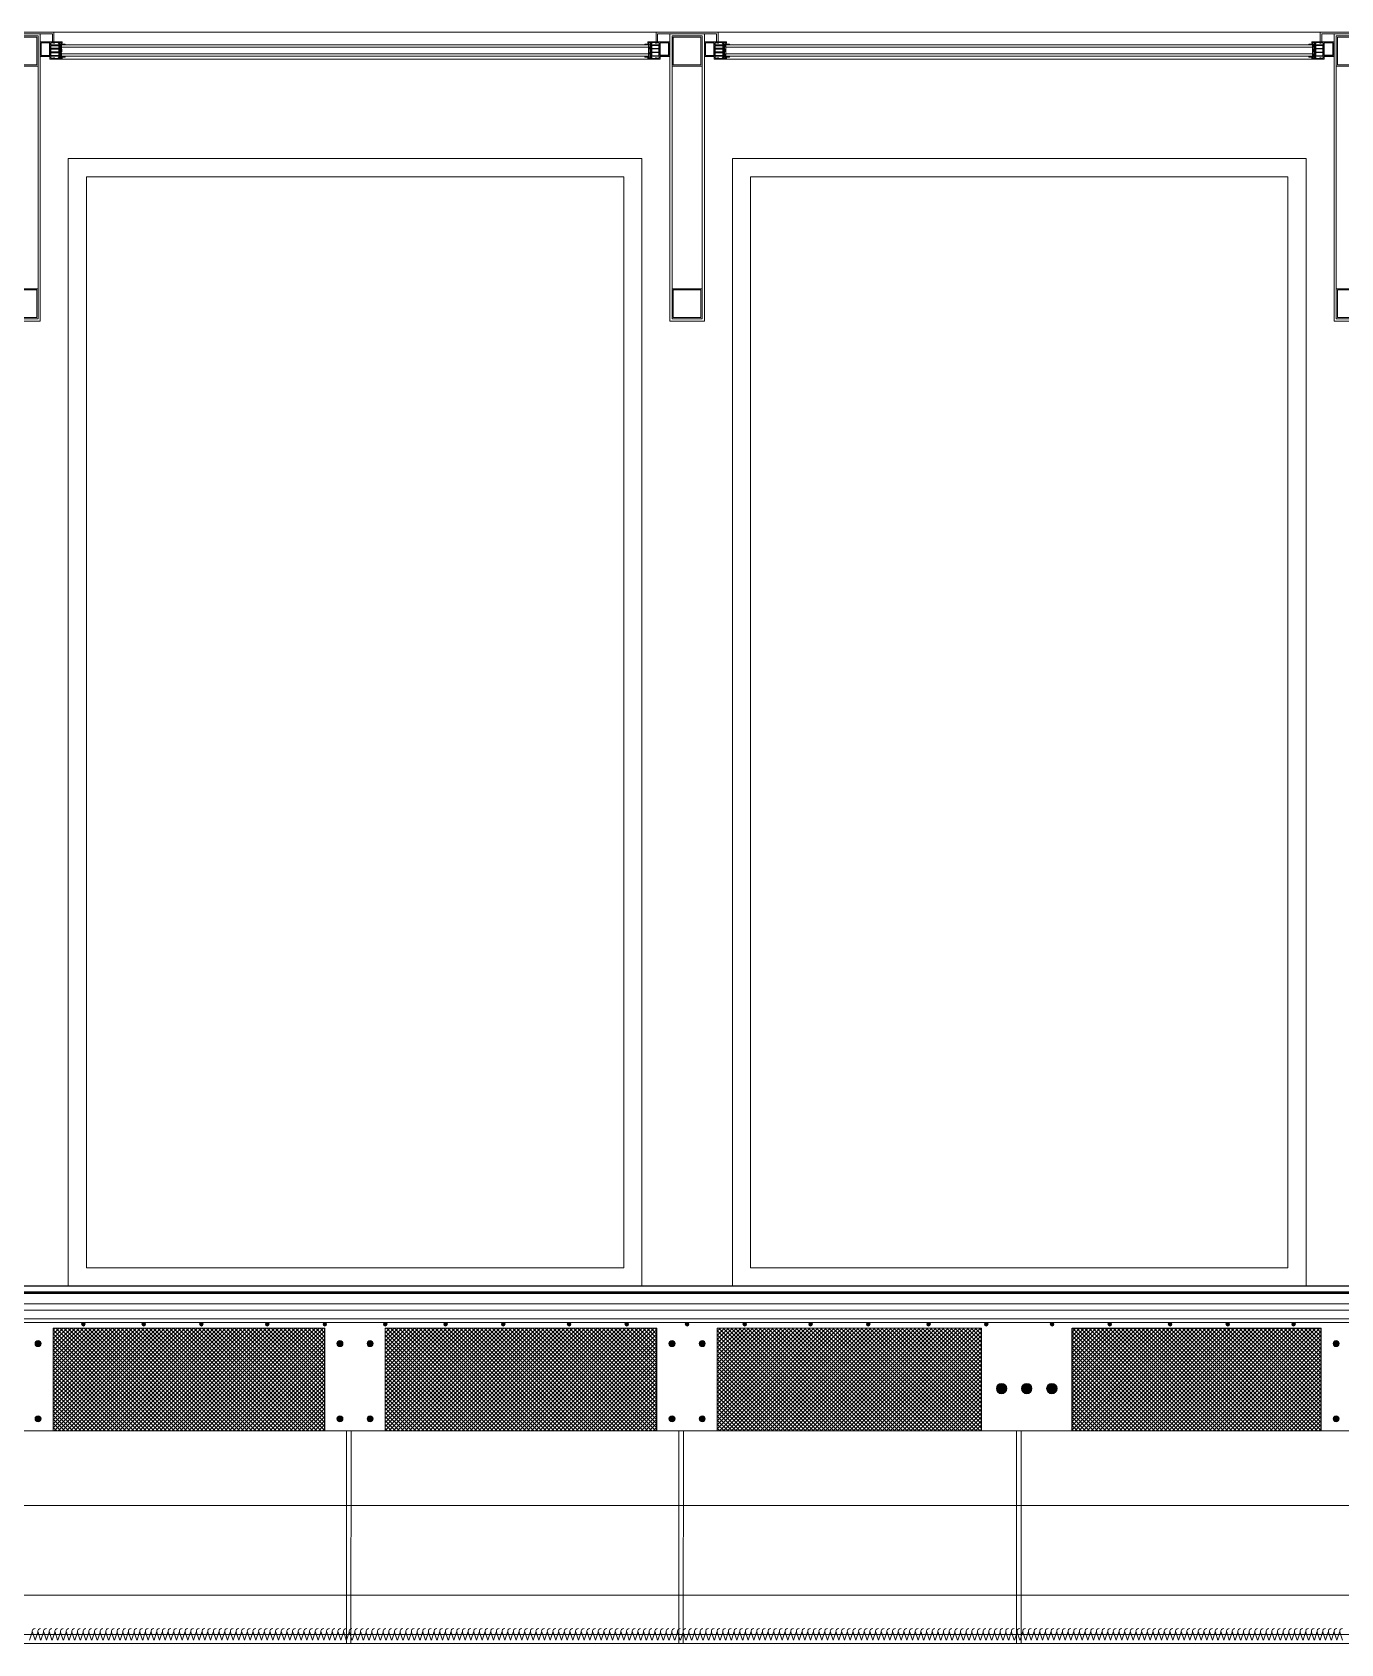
# Model space of a CAD drawing. Header units: metres. Extents: x -175 to 101, y -7 to 93.
# Drawn here: x 47.46 to 51.79, y -1.93 to 3.41 of the extents above; entities that cross this region are included whole.
import ezdxf

# ---------------------------------------------------------------- set-up
doc = ezdxf.new("R2010")
doc.units = ezdxf.units.M
for name, color, linetype, lineweight, transparency in [('DC_AISLAMIENTO', 14, 'Continuous', 9, 0.3), ('DC_ARMADURA', 251, 'Continuous', 9, 0.3), ('DC_SOMBREADO', 252, 'Continuous', 9, 0.4), ('DC_TRANSPARENTE', 251, 'Continuous', 9, 0.4), ('DG_TRANSPARENTE', 251, 'Continuous', 9, 0.8)]:
    doc.layers.add(name, color=color, linetype=linetype, lineweight=lineweight, transparency=transparency)
doc.layers.add('DC_LINEA', color=251, linetype='Continuous', lineweight=9)

# ---------------------------------------------------------------- blocks, each defined once
blk = doc.blocks.new('EPS')
at = {"layer": 'DC_SOMBREADO', "linetype": 'Continuous', "transparency": 33554577}
h = blk.add_hatch(dxfattribs=at)
h.set_pattern_fill('ANSI37', color=9, scale=0.003)
h.set_pattern_definition([(45, (-0.414305, -0.79556), (-0.006735192091, 0.006735192091), []), (135, (-0.414305, -0.79556), (-0.006735192091, -0.006735192091), [])])
h.paths.add_polyline_path([(-6232.4327, 2478.7017), (-6233.3077, 2478.7017), (-6233.3077, 2478.3617), (-6232.4327, 2478.3617)])
blk.add_line((-6233.3077, 2478.7017), (-6232.4327, 2478.7017))
at = {"layer": 'DC_LINEA', "linetype": 'Continuous'}
for p, q in [((-6233.3077, 2478.3617), (-6233.3077, 2478.7017)), ((-6232.4327, 2478.3617), (-6232.4327, 2478.7017))]:
    blk.add_line(p, q, dxfattribs=at)
at = {"layer": 'DC_TRANSPARENTE', "linetype": 'Continuous'}
blk.add_line((-6232.4327, 2478.3617), (-6233.3077, 2478.3617), dxfattribs=at)
blk = doc.blocks.new('AISLM1')
at = {"layer": 'DC_AISLAMIENTO'}
for p, q in [((-6235.44, 2491.68), (-6235.419, 2491.743)), ((-6235.417, 2491.743), (-6235.396, 2491.68))]:
    blk.add_line(p, q, dxfattribs=at)
blk.add_arc((-6235.44, 2491.749), 0.0225, 345, 90, dxfattribs=at)
blk = doc.blocks.new('viga huerta')
at = {"layer": 'DC_LINEA', "linetype": 'Continuous'}
for p, q in [((49.573, 4.8324), (49.573, 3.8951)), ((49.673, 4.8324), (49.673, 3.8951))]:
    blk.add_line(p, q, dxfattribs=at)
at = {"layer": 'DC_LINEA'}
blk.add_lwpolyline([(49.5659, 4.8396), (49.6801, 4.8396), (49.6801, 3.888), (49.5659, 3.888)], close=True, dxfattribs=at)
at = {"layer": 'DC_LINEA', "linetype": 'Continuous'}
for points in [[(49.573, 4.7324), (49.673, 4.7324), (49.673, 4.8324), (49.573, 4.8324)], [(49.5773, 4.7367), (49.6687, 4.7367), (49.6687, 4.8281), (49.5773, 4.8281)], [(49.573, 3.8951), (49.673, 3.8951), (49.673, 3.9951), (49.573, 3.9951)], [(49.5773, 3.8994), (49.6687, 3.8994), (49.6687, 3.9908), (49.5773, 3.9908)]]:
    blk.add_lwpolyline(points, close=True, dxfattribs=at)

msp = doc.modelspace()

# ---------------------------------------------------------------- hatches: boundary and pattern name
at = {"layer": 'DC_ARMADURA'}
h = msp.add_hatch(color=256, dxfattribs=at)
edge = h.paths.add_edge_path()
edge.add_arc((47.6281, -0.8746), 0.006, 0, 360)
h = msp.add_hatch(color=256, dxfattribs=at)
edge = h.paths.add_edge_path()
edge.add_arc((47.8281, -0.8746), 0.006, 0, 360)
h = msp.add_hatch(color=256, dxfattribs=at)
edge = h.paths.add_edge_path()
edge.add_arc((48.0191, -0.8746), 0.006, 0, 360)
h = msp.add_hatch(color=256, dxfattribs=at)
edge = h.paths.add_edge_path()
edge.add_arc((48.2371, -0.8746), 0.006, 0, 360)
h = msp.add_hatch(color=256, dxfattribs=at)
edge = h.paths.add_edge_path()
edge.add_arc((48.4281, -0.8746), 0.006, 0, 360)
h = msp.add_hatch(color=256, dxfattribs=at)
edge = h.paths.add_edge_path()
edge.add_arc((48.6281, -0.8746), 0.006, 0, 360)
h = msp.add_hatch(color=256, dxfattribs=at)
edge = h.paths.add_edge_path()
edge.add_arc((48.8281, -0.8746), 0.006, 0, 360)
h = msp.add_hatch(color=256, dxfattribs=at)
edge = h.paths.add_edge_path()
edge.add_arc((49.0191, -0.8746), 0.006, 0, 360)
h = msp.add_hatch(color=256, dxfattribs=at)
edge = h.paths.add_edge_path()
edge.add_arc((49.2371, -0.8746), 0.006, 0, 360)
h = msp.add_hatch(color=256, dxfattribs=at)
edge = h.paths.add_edge_path()
edge.add_arc((49.4281, -0.8746), 0.006, 0, 360)
h = msp.add_hatch(color=256, dxfattribs=at)
edge = h.paths.add_edge_path()
edge.add_arc((49.6281, -0.8746), 0.006, 0, 360)
h = msp.add_hatch(color=256, dxfattribs=at)
edge = h.paths.add_edge_path()
edge.add_arc((49.8191, -0.8746), 0.006, 0, 360)
h = msp.add_hatch(color=256, dxfattribs=at)
edge = h.paths.add_edge_path()
edge.add_arc((50.0371, -0.8746), 0.006, 0, 360)
h = msp.add_hatch(color=256, dxfattribs=at)
edge = h.paths.add_edge_path()
edge.add_arc((50.2281, -0.8746), 0.006, 0, 360)
h = msp.add_hatch(color=256, dxfattribs=at)
edge = h.paths.add_edge_path()
edge.add_arc((50.4281, -0.8746), 0.006, 0, 360)
h = msp.add_hatch(color=256, dxfattribs=at)
edge = h.paths.add_edge_path()
edge.add_arc((50.6191, -0.8746), 0.006, 0, 360)
h = msp.add_hatch(color=256, dxfattribs=at)
edge = h.paths.add_edge_path()
edge.add_arc((50.8371, -0.8746), 0.006, 0, 360)
h = msp.add_hatch(color=256, dxfattribs=at)
edge = h.paths.add_edge_path()
edge.add_arc((51.0281, -0.8746), 0.006, 0, 360)
h = msp.add_hatch(color=256, dxfattribs=at)
edge = h.paths.add_edge_path()
edge.add_arc((51.2281, -0.8746), 0.006, 0, 360)
h = msp.add_hatch(color=256, dxfattribs=at)
edge = h.paths.add_edge_path()
edge.add_arc((51.4191, -0.8746), 0.006, 0, 360)
h = msp.add_hatch(color=256, dxfattribs=at)
edge = h.paths.add_edge_path()
edge.add_arc((51.6371, -0.8746), 0.006, 0, 360)
h = msp.add_hatch(color=256, dxfattribs=at)
edge = h.paths.add_edge_path()
edge.add_arc((47.4781, -0.9386), 0.01, 0, 360)
h = msp.add_hatch(color=256, dxfattribs=at)
edge = h.paths.add_edge_path()
edge.add_arc((48.4781, -0.9386), 0.01, 0, 360)
h = msp.add_hatch(color=256, dxfattribs=at)
edge = h.paths.add_edge_path()
edge.add_arc((48.5781, -0.9386), 0.01, 0, 360)
h = msp.add_hatch(color=256, dxfattribs=at)
edge = h.paths.add_edge_path()
edge.add_arc((49.5781, -0.9386), 0.01, 0, 360)
h = msp.add_hatch(color=256, dxfattribs=at)
edge = h.paths.add_edge_path()
edge.add_arc((49.6781, -0.9386), 0.01, 0, 360)
h = msp.add_hatch(color=256, dxfattribs=at)
edge = h.paths.add_edge_path()
edge.add_arc((51.7781, -0.9386), 0.01, 0, 360)
h = msp.add_hatch(color=256, dxfattribs=at)
edge = h.paths.add_edge_path()
edge.add_arc((50.6699, -1.0876), 0.0173, 0, 360)
h = msp.add_hatch(color=256, dxfattribs=at)
edge = h.paths.add_edge_path()
edge.add_arc((50.7531, -1.0876), 0.0173, 0, 360)
h = msp.add_hatch(color=256, dxfattribs=at)
edge = h.paths.add_edge_path()
edge.add_arc((50.8364, -1.0876), 0.0173, 0, 360)
h = msp.add_hatch(color=256, dxfattribs=at)
edge = h.paths.add_edge_path()
edge.add_arc((47.4781, -1.1876), 0.01, 0, 360)
h = msp.add_hatch(color=256, dxfattribs=at)
edge = h.paths.add_edge_path()
edge.add_arc((48.4781, -1.1876), 0.01, 0, 360)
h = msp.add_hatch(color=256, dxfattribs=at)
edge = h.paths.add_edge_path()
edge.add_arc((48.5781, -1.1876), 0.01, 0, 360)
h = msp.add_hatch(color=256, dxfattribs=at)
edge = h.paths.add_edge_path()
edge.add_arc((49.5781, -1.1876), 0.01, 0, 360)
h = msp.add_hatch(color=256, dxfattribs=at)
edge = h.paths.add_edge_path()
edge.add_arc((49.6781, -1.1876), 0.01, 0, 360)
h = msp.add_hatch(color=256, dxfattribs=at)
edge = h.paths.add_edge_path()
edge.add_arc((51.7781, -1.1876), 0.01, 0, 360)
at = {"layer": 'DC_SOMBREADO', "linetype": 'Continuous', "transparency": 33554577}
h = msp.add_hatch(dxfattribs=at)
h.set_pattern_fill('ANSI37', color=9, scale=0.003)
h.set_pattern_definition([(45, (2.005711, -13.670023), (-0.006735192, 0.006735192), []), (135, (2.005711, -13.670023), (-0.006735192, -0.006735192), [])])
h.paths.add_polyline_path([(47.5281, -0.8876), (48.4281, -0.8876), (48.4281, -1.2276), (47.5281, -1.2276)])
h = msp.add_hatch(dxfattribs=at)
h.set_pattern_fill('ANSI37', color=9, scale=0.003)
h.set_pattern_definition([(45, (0.905711, -13.670023), (-0.0067351921, 0.0067351921), []), (135, (0.905711, -13.670023), (-0.0067351921, -0.0067351921), [])])
h.paths.add_polyline_path([(48.6281, -0.8876), (49.5281, -0.8876), (49.5281, -1.2276), (48.6281, -1.2276)])
h = msp.add_hatch(dxfattribs=at)
h.set_pattern_fill('ANSI37', color=9, scale=0.003)
h.set_pattern_definition([(45, (-1.294289, -13.670023), (-0.0067351921, 0.0067351921), []), (135, (-1.294289, -13.670023), (-0.0067351921, -0.0067351921), [])])
h.paths.add_polyline_path([(50.9031, -0.8876), (51.7281, -0.8876), (51.7281, -1.2276), (50.9031, -1.2276)])

# ---------------------------------------------------------------- linework, layer by layer
for p, q in [((47.4885, 3.3285), (47.4885, 3.3702)), ((49.5678, 3.3285), (49.5678, 3.3702)), ((49.6885, 3.3285), (49.6885, 3.3702)), ((51.7678, 3.3285), (51.7678, 3.3702)), ((43.2358, -0.7476), (54.1281, -0.7473)), ((43.2358, -0.7676), (54.1281, -0.7673)), ((54.0837, -0.7728), (43.2358, -0.7731)), ((48.4281, -1.2276), (48.4281, -0.8876)), ((49.5281, -1.2276), (49.5281, -0.8876)), ((50.6031, -1.2276), (50.6031, -0.8876)), ((50.9031, -1.2276), (50.9031, -0.8876)), ((50.9031, -0.8876), (51.7281, -0.8876)), ((51.7281, -1.2276), (51.7281, -0.8876))]:
    msp.add_line(p, q)
for points in [[(47.4885, 3.3285), (47.5175, 3.3285), (47.5175, 3.3702)], [(49.5678, 3.3285), (49.5388, 3.3285), (49.5388, 3.3702)], [(49.6885, 3.3285), (49.7175, 3.3285), (49.7175, 3.3702)], [(51.7678, 3.3285), (51.7388, 3.3285), (51.7388, 3.3702)], [(54.0837, -0.8072), (43.2363, -0.8075)]]:
    msp.add_lwpolyline(points)
for points in [[(47.5208, 3.3512), (47.5208, 3.3618), (47.5465, 3.3618), (47.5465, 3.3512)], [(47.5465, 3.3501), (47.5465, 3.3395), (47.5208, 3.3395), (47.5208, 3.3501)], [(47.5208, 3.3274), (47.5208, 3.338), (47.5465, 3.338), (47.5465, 3.3274)], [(49.5355, 3.3512), (49.5355, 3.3618), (49.5097, 3.3618), (49.5097, 3.3512)], [(49.5097, 3.3501), (49.5097, 3.3395), (49.5355, 3.3395), (49.5355, 3.3501)], [(49.5355, 3.3274), (49.5355, 3.338), (49.5097, 3.338), (49.5097, 3.3274)], [(49.7208, 3.3512), (49.7208, 3.3618), (49.7465, 3.3618), (49.7465, 3.3512)], [(49.7465, 3.3501), (49.7465, 3.3395), (49.7208, 3.3395), (49.7208, 3.3501)], [(49.7208, 3.3274), (49.7208, 3.338), (49.7465, 3.338), (49.7465, 3.3274)], [(51.7355, 3.3512), (51.7355, 3.3618), (51.7097, 3.3618), (51.7097, 3.3512)], [(51.7097, 3.3501), (51.7097, 3.3395), (51.7355, 3.3395), (51.7355, 3.3501)], [(51.7355, 3.3274), (51.7355, 3.338), (51.7097, 3.338), (51.7097, 3.3274)]]:
    msp.add_lwpolyline(points, close=True)
at = {"layer": 'DC_ARMADURA', "ltscale": 0.2}
for p, q in [((54.0991, -0.8566), (43.2071, -0.8566)), ((54.0991, -0.8686), (43.2071, -0.8686))]:
    msp.add_line(p, q, dxfattribs=at)
for centre in [(47.6281, -0.8746), (47.8281, -0.8746), (48.0191, -0.8746), (48.2371, -0.8746), (48.4281, -0.8746), (48.6281, -0.8746), (48.8281, -0.8746), (49.0191, -0.8746), (49.2371, -0.8746), (49.4281, -0.8746), (49.6281, -0.8746), (49.8191, -0.8746), (50.0371, -0.8746), (50.2281, -0.8746), (50.4281, -0.8746), (50.6191, -0.8746), (50.8371, -0.8746), (51.0281, -0.8746), (51.2281, -0.8746), (51.4191, -0.8746), (51.6371, -0.8746)]:
    msp.add_circle(centre, 0.006, dxfattribs=at)
at = {"layer": 'DC_ARMADURA'}
for centre, radius in [((47.4781, -0.9386), 0.01), ((48.4781, -0.9386), 0.01), ((48.5781, -0.9386), 0.01), ((49.5781, -0.9386), 0.01), ((49.6781, -0.9386), 0.01), ((51.7781, -0.9386), 0.01), ((50.6699, -1.0876), 0.0173), ((50.7531, -1.0876), 0.0173), ((50.8364, -1.0876), 0.0173), ((47.4781, -1.1876), 0.01), ((48.4781, -1.1876), 0.01), ((48.5781, -1.1876), 0.01), ((49.5781, -1.1876), 0.01), ((49.6781, -1.1876), 0.01), ((51.7781, -1.1876), 0.01)]:
    msp.add_circle(centre, radius, dxfattribs=at)
at = {"layer": 'DC_LINEA', "color": 7, "lineweight": 0}
for p, q in [((47.4885, 3.3702), (47.5175, 3.3702)), ((48.5281, 3.3634), (47.601, 3.3634)), ((48.5281, 3.3634), (49.4553, 3.3634)), ((49.5678, 3.3702), (49.5388, 3.3702)), ((49.6885, 3.3702), (49.7175, 3.3702)), ((50.7281, 3.3634), (49.801, 3.3634)), ((50.7281, 3.3634), (51.6553, 3.3634)), ((51.7678, 3.3702), (51.7388, 3.3702)), ((47.601, 3.3554), (48.5281, 3.3554)), ((48.5281, 3.3337), (47.601, 3.3337)), ((47.601, 3.3258), (48.5281, 3.3258)), ((49.4553, 3.3554), (48.5281, 3.3554)), ((48.5281, 3.3337), (49.4553, 3.3337)), ((49.4553, 3.3258), (48.5281, 3.3258)), ((49.801, 3.3554), (50.7281, 3.3554)), ((50.7281, 3.3337), (49.801, 3.3337)), ((49.801, 3.3258), (50.7281, 3.3258)), ((51.6553, 3.3554), (50.7281, 3.3554)), ((50.7281, 3.3337), (51.6553, 3.3337)), ((51.6553, 3.3258), (50.7281, 3.3258))]:
    msp.add_line(p, q, dxfattribs=at)
at = {"layer": 'DC_LINEA', "linetype": 'Continuous'}
for p, q in [((47.5281, -1.2276), (47.5281, -0.8876)), ((48.6281, -1.2276), (48.6281, -0.8876)), ((49.7281, -1.2276), (49.7281, -0.8876)), ((47.5281, -1.2276), (47.3281, -1.2276)), ((48.6281, -1.2276), (48.4281, -1.2276)), ((49.7281, -1.2276), (49.5281, -1.2276)), ((50.6031, -1.2276), (50.9031, -1.2276)), ((51.9281, -1.2276), (51.7281, -1.2276)), ((54.1781, -1.9322), (43.4781, -1.9322))]:
    msp.add_line(p, q, dxfattribs=at)
at = {"layer": 'DC_LINEA'}
for p, q in [((48.4281, -0.8876), (47.5281, -0.8876)), ((49.5281, -0.8876), (48.6281, -0.8876))]:
    msp.add_line(p, q, dxfattribs=at)
for points in [[(47.3255, 3.3729), (47.3255, 3.4053), (47.5308, 3.4053), (47.5308, 3.3734)], [(47.3305, 3.3729), (47.3305, 3.4003), (47.5258, 3.4003), (47.5258, 3.3734)], [(49.7308, 3.3729), (49.7308, 3.4053), (49.5255, 3.4053), (49.5255, 3.3734)], [(49.7258, 3.3729), (49.7258, 3.4003), (49.5305, 3.4003), (49.5305, 3.3734)], [(51.7255, 3.3729), (51.7255, 3.4053), (51.9308, 3.4053), (51.9308, 3.3734)], [(51.7305, 3.3729), (51.7305, 3.4003), (51.9258, 3.4003), (51.9258, 3.3734)]]:
    msp.add_lwpolyline(points, dxfattribs=at)
at = {"layer": 'DC_LINEA', "color": 7, "lineweight": 0}
for points in [[(47.5208, 3.3702), (47.5292, 3.3702), (47.5292, 3.3692), (47.5323, 3.3692), (47.5323, 3.3702), (47.5313, 3.3702), (47.5313, 3.3713), (47.546, 3.3713), (47.546, 3.3702), (47.5444, 3.3702), (47.5444, 3.3692), (47.5508, 3.3692), (47.5508, 3.3702), (47.5492, 3.3702), (47.5492, 3.3713), (47.5566, 3.3713), (47.5566, 3.3702), (47.555, 3.3702), (47.555, 3.3697), (47.555, 3.3692), (47.5582, 3.3692), (47.5582, 3.3734), (47.5175, 3.3734), (47.4853, 3.3734)], [(47.5208, 3.3702), (47.5208, 3.3634), (47.5465, 3.3634), (47.5465, 3.3671), (47.5481, 3.3671), (47.5481, 3.3221), (47.5465, 3.3221), (47.5465, 3.3258), (47.5208, 3.3258), (47.5208, 3.3189), (47.5292, 3.3189), (47.5292, 3.32), (47.5323, 3.32), (47.5323, 3.3189), (47.5313, 3.3189), (47.5313, 3.3179), (47.546, 3.3179), (47.546, 3.3189), (47.5444, 3.3189), (47.5444, 3.32), (47.5508, 3.32), (47.5508, 3.3189), (47.5492, 3.3189), (47.5492, 3.3179), (47.5566, 3.3179), (47.5566, 3.3189), (47.555, 3.3189), (47.555, 3.3194), (47.555, 3.32), (47.5582, 3.32), (47.5582, 3.3157), (47.5175, 3.3157), (47.5175, 3.3253), (47.4853, 3.3253)], [(47.601, 3.3634), (47.556, 3.3634), (47.556, 3.3554)], [(49.4553, 3.3634), (49.5002, 3.3634), (49.5002, 3.3554)], [(49.5355, 3.3702), (49.5271, 3.3702), (49.5271, 3.3692), (49.5239, 3.3692), (49.5239, 3.3702), (49.525, 3.3702), (49.525, 3.3713), (49.5103, 3.3713), (49.5103, 3.3702), (49.5119, 3.3702), (49.5119, 3.3692), (49.5055, 3.3692), (49.5055, 3.3702), (49.5071, 3.3702), (49.5071, 3.3713), (49.4997, 3.3713), (49.4997, 3.3702), (49.5013, 3.3702), (49.5013, 3.3697), (49.5013, 3.3692), (49.4981, 3.3692), (49.4981, 3.3734), (49.5388, 3.3734), (49.571, 3.3734)], [(49.5355, 3.3702), (49.5355, 3.3634), (49.5097, 3.3634), (49.5097, 3.3671), (49.5082, 3.3671), (49.5082, 3.3221), (49.5097, 3.3221), (49.5097, 3.3258), (49.5355, 3.3258), (49.5355, 3.3189), (49.5271, 3.3189), (49.5271, 3.32), (49.5239, 3.32), (49.5239, 3.3189), (49.525, 3.3189), (49.525, 3.3179), (49.5103, 3.3179), (49.5103, 3.3189), (49.5119, 3.3189), (49.5119, 3.32), (49.5055, 3.32), (49.5055, 3.3189), (49.5071, 3.3189), (49.5071, 3.3179), (49.4997, 3.3179), (49.4997, 3.3189), (49.5013, 3.3189), (49.5013, 3.3194), (49.5013, 3.32), (49.4981, 3.32), (49.4981, 3.3157), (49.5388, 3.3157), (49.5388, 3.3253), (49.571, 3.3253)], [(49.7208, 3.3702), (49.7292, 3.3702), (49.7292, 3.3692), (49.7323, 3.3692), (49.7323, 3.3702), (49.7313, 3.3702), (49.7313, 3.3713), (49.746, 3.3713), (49.746, 3.3702), (49.7444, 3.3702), (49.7444, 3.3692), (49.7508, 3.3692), (49.7508, 3.3702), (49.7492, 3.3702), (49.7492, 3.3713), (49.7566, 3.3713), (49.7566, 3.3702), (49.755, 3.3702), (49.755, 3.3697), (49.755, 3.3692), (49.7582, 3.3692), (49.7582, 3.3734), (49.7175, 3.3734), (49.6853, 3.3734)], [(49.7208, 3.3702), (49.7208, 3.3634), (49.7465, 3.3634), (49.7465, 3.3671), (49.7481, 3.3671), (49.7481, 3.3221), (49.7465, 3.3221), (49.7465, 3.3258), (49.7208, 3.3258), (49.7208, 3.3189), (49.7292, 3.3189), (49.7292, 3.32), (49.7323, 3.32), (49.7323, 3.3189), (49.7313, 3.3189), (49.7313, 3.3179), (49.746, 3.3179), (49.746, 3.3189), (49.7444, 3.3189), (49.7444, 3.32), (49.7508, 3.32), (49.7508, 3.3189), (49.7492, 3.3189), (49.7492, 3.3179), (49.7566, 3.3179), (49.7566, 3.3189), (49.755, 3.3189), (49.755, 3.3194), (49.755, 3.32), (49.7582, 3.32), (49.7582, 3.3157), (49.7175, 3.3157), (49.7175, 3.3253), (49.6853, 3.3253)], [(49.801, 3.3634), (49.756, 3.3634), (49.756, 3.3554)], [(51.6553, 3.3634), (51.7002, 3.3634), (51.7002, 3.3554)], [(51.7355, 3.3702), (51.7271, 3.3702), (51.7271, 3.3692), (51.7239, 3.3692), (51.7239, 3.3702), (51.725, 3.3702), (51.725, 3.3713), (51.7103, 3.3713), (51.7103, 3.3702), (51.7119, 3.3702), (51.7119, 3.3692), (51.7055, 3.3692), (51.7055, 3.3702), (51.7071, 3.3702), (51.7071, 3.3713), (51.6997, 3.3713), (51.6997, 3.3702), (51.7013, 3.3702), (51.7013, 3.3697), (51.7013, 3.3692), (51.6981, 3.3692), (51.6981, 3.3734), (51.7388, 3.3734), (51.771, 3.3734)], [(51.7355, 3.3702), (51.7355, 3.3634), (51.7097, 3.3634), (51.7097, 3.3671), (51.7082, 3.3671), (51.7082, 3.3221), (51.7097, 3.3221), (51.7097, 3.3258), (51.7355, 3.3258), (51.7355, 3.3189), (51.7271, 3.3189), (51.7271, 3.32), (51.7239, 3.32), (51.7239, 3.3189), (51.725, 3.3189), (51.725, 3.3179), (51.7103, 3.3179), (51.7103, 3.3189), (51.7119, 3.3189), (51.7119, 3.32), (51.7055, 3.32), (51.7055, 3.3189), (51.7071, 3.3189), (51.7071, 3.3179), (51.6997, 3.3179), (51.6997, 3.3189), (51.7013, 3.3189), (51.7013, 3.3194), (51.7013, 3.32), (51.6981, 3.32), (51.6981, 3.3157), (51.7388, 3.3157), (51.7388, 3.3253), (51.771, 3.3253)], [(47.601, 3.3337), (47.556, 3.3337), (47.5566, 3.3448), (47.556, 3.3554), (47.601, 3.3554)], [(47.556, 3.3337), (47.556, 3.3258), (47.601, 3.3258)], [(49.4553, 3.3337), (49.5002, 3.3337), (49.4997, 3.3448), (49.5002, 3.3554), (49.4553, 3.3554)], [(49.5002, 3.3337), (49.5002, 3.3258), (49.4553, 3.3258)], [(49.801, 3.3337), (49.756, 3.3337), (49.7566, 3.3448), (49.756, 3.3554), (49.801, 3.3554)], [(49.756, 3.3337), (49.756, 3.3258), (49.801, 3.3258)], [(51.6553, 3.3337), (51.7002, 3.3337), (51.6997, 3.3448), (51.7002, 3.3554), (51.6553, 3.3554)], [(51.7002, 3.3337), (51.7002, 3.3258), (51.6553, 3.3258)]]:
    msp.add_lwpolyline(points, dxfattribs=at)
for points in [[(47.5534, 3.3401), (47.5523, 3.3385), (47.5523, 3.3337), (47.5534, 3.3321), (47.5534, 3.3247), (47.5682, 3.3247), (47.5682, 3.3231), (47.5497, 3.3231), (47.5497, 3.366), (47.5682, 3.366), (47.5682, 3.3644), (47.5534, 3.3644), (47.5534, 3.357), (47.5523, 3.3559), (47.5523, 3.3507), (47.5534, 3.3491)], [(49.5029, 3.3401), (49.5039, 3.3385), (49.5039, 3.3337), (49.5029, 3.3321), (49.5029, 3.3247), (49.4881, 3.3247), (49.4881, 3.3231), (49.5066, 3.3231), (49.5066, 3.366), (49.4881, 3.366), (49.4881, 3.3644), (49.5029, 3.3644), (49.5029, 3.357), (49.5039, 3.3559), (49.5039, 3.3507), (49.5029, 3.3491)], [(49.7534, 3.3401), (49.7523, 3.3385), (49.7523, 3.3337), (49.7534, 3.3321), (49.7534, 3.3247), (49.7682, 3.3247), (49.7682, 3.3231), (49.7497, 3.3231), (49.7497, 3.366), (49.7682, 3.366), (49.7682, 3.3644), (49.7534, 3.3644), (49.7534, 3.357), (49.7523, 3.3559), (49.7523, 3.3507), (49.7534, 3.3491)], [(51.7029, 3.3401), (51.7039, 3.3385), (51.7039, 3.3337), (51.7029, 3.3321), (51.7029, 3.3247), (51.6881, 3.3247), (51.6881, 3.3231), (51.7066, 3.3231), (51.7066, 3.366), (51.6881, 3.366), (51.6881, 3.3644), (51.7029, 3.3644), (51.7029, 3.357), (51.7039, 3.3559), (51.7039, 3.3507), (51.7029, 3.3491)]]:
    msp.add_lwpolyline(points, close=True, dxfattribs=at)
at = {"layer": 'DC_LINEA', "color": 8, "lineweight": 5, "true_color": 0x767676}
for points in [[(47.5534, 3.3231), (47.5529, 3.3231)], [(49.5029, 3.3231), (49.5034, 3.3231)], [(49.7534, 3.3231), (49.7529, 3.3231)], [(51.7029, 3.3231), (51.7034, 3.3231)]]:
    msp.add_lwpolyline(points, dxfattribs=at)
at = {"layer": 'DC_LINEA', "color": 8, "lineweight": 0, "true_color": 0x767676}
for points in [[(47.5582, 3.3157), (47.601, 3.3157), (48.5281, 3.3157)], [(49.4981, 3.3157), (49.4553, 3.3157), (48.5281, 3.3157)], [(49.7582, 3.3157), (49.801, 3.3157), (50.7281, 3.3157)], [(51.6981, 3.3157), (51.6553, 3.3157), (50.7281, 3.3157)]]:
    msp.add_lwpolyline(points, dxfattribs=at)
at = {"layer": 'DC_LINEA', "ltscale": 0.2}
msp.add_lwpolyline([(54.1281, -0.8276), (43.1781, -0.8276)], dxfattribs=at)
at = {"layer": 'DC_TRANSPARENTE', "linetype": 'Continuous'}
for p, q in [((47.5281, -1.2276), (48.4281, -1.2276)), ((48.6281, -1.2276), (49.5281, -1.2276)), ((50.9031, -1.2276), (51.7281, -1.2276))]:
    msp.add_line(p, q, dxfattribs=at)
at = {"layer": 'DC_TRANSPARENTE', "linetype": 'Continuous', "transparency": 33554508}
for p, q in [((44.0781, -1.4744), (53.5931, -1.4744)), ((44.0781, -1.7719), (53.5931, -1.7719)), ((44.0781, -1.9018), (54.2164, -1.9018))]:
    msp.add_line(p, q, dxfattribs=at)
at = {"layer": 'DC_TRANSPARENTE'}
for points in [[(49.4783, -0.7474), (49.4783, 2.9866), (47.5783, 2.9866), (47.5783, -0.7474)], [(51.6783, -0.7474), (51.6783, 2.9866), (49.7783, 2.9866), (49.7783, -0.7474)]]:
    msp.add_lwpolyline(points, close=True, dxfattribs=at)
at = {"layer": 'DC_TRANSPARENTE', "linetype": 'Continuous'}
for points in [[(47.6383, 2.9266), (47.6383, -0.6874), (49.4183, -0.6874), (49.4183, 2.9266), (49.4183, 2.9266)], [(49.8383, 2.9266), (49.8383, -0.6874), (51.6183, -0.6874), (51.6183, 2.9266), (51.6183, 2.9266)]]:
    msp.add_lwpolyline(points, close=True, dxfattribs=at)
at = {"layer": 'DC_TRANSPARENTE', "lineweight": 0}
for points in [[(48.4993, -1.9322), (48.4999, -1.2276)], [(48.5146, -1.9322), (48.5154, -1.2276)], [(49.6002, -1.9322), (49.6008, -1.2276)], [(49.6155, -1.9322), (49.6162, -1.2276)], [(50.719, -1.9322), (50.7196, -1.2276)], [(50.7343, -1.9322), (50.735, -1.2276)]]:
    msp.add_lwpolyline(points, dxfattribs=at)
at = {"layer": 'DG_TRANSPARENTE'}
for p, q in [((47.5308, 3.4053), (49.5255, 3.4053)), ((49.7308, 3.4053), (51.7255, 3.4053))]:
    msp.add_line(p, q, dxfattribs=at)

# ---------------------------------------------------------------- block references
at = {"layer": 'DC_AISLAMIENTO', "linetype": 'Continuous', "xscale": -0.4166664258867374, "yscale": 0.4166664258867374, "zscale": 0.4166664258867374}
for p in [(-2550.6305, -1040.1197), (-2550.6118, -1040.1197), (-2550.593, -1040.1197), (-2550.5743, -1040.1197), (-2550.5555, -1040.1197), (-2550.5368, -1040.1197), (-2550.518, -1040.1197), (-2550.4993, -1040.1197), (-2550.4805, -1040.1197), (-2550.4618, -1040.1197), (-2550.443, -1040.1197), (-2550.4243, -1040.1197), (-2550.4055, -1040.1197), (-2550.3868, -1040.1197), (-2550.368, -1040.1197), (-2550.3493, -1040.1197), (-2550.3305, -1040.1197), (-2550.3118, -1040.1197), (-2550.293, -1040.1197), (-2550.2743, -1040.1197), (-2550.2555, -1040.1197), (-2550.2368, -1040.1197), (-2550.218, -1040.1197), (-2550.1993, -1040.1197), (-2550.1805, -1040.1197), (-2550.1618, -1040.1197), (-2550.143, -1040.1197), (-2550.1243, -1040.1197), (-2550.1055, -1040.1197), (-2550.0868, -1040.1197), (-2550.068, -1040.1197), (-2550.0493, -1040.1197), (-2550.0305, -1040.1197), (-2550.0118, -1040.1197), (-2549.993, -1040.1197), (-2549.9743, -1040.1197), (-2549.9555, -1040.1197), (-2549.9368, -1040.1197), (-2549.918, -1040.1197), (-2549.8993, -1040.1197), (-2549.8805, -1040.1197), (-2549.8618, -1040.1197), (-2549.843, -1040.1197), (-2549.8243, -1040.1197), (-2549.8055, -1040.1197), (-2549.7868, -1040.1197), (-2549.768, -1040.1197), (-2549.7493, -1040.1197), (-2549.7305, -1040.1197), (-2549.7118, -1040.1197), (-2549.693, -1040.1197), (-2549.6743, -1040.1197), (-2549.6555, -1040.1197), (-2549.6368, -1040.1197), (-2549.618, -1040.1197), (-2549.5993, -1040.1197), (-2549.5805, -1040.1197), (-2549.5618, -1040.1197), (-2549.543, -1040.1197), (-2549.5243, -1040.1197), (-2549.5055, -1040.1197), (-2549.4868, -1040.1197), (-2549.468, -1040.1197), (-2549.4493, -1040.1197), (-2549.4305, -1040.1197), (-2549.4118, -1040.1197), (-2549.393, -1040.1197), (-2549.3743, -1040.1197), (-2549.3555, -1040.1197), (-2549.3368, -1040.1197), (-2549.318, -1040.1197), (-2549.2993, -1040.1197), (-2549.2805, -1040.1197), (-2549.2618, -1040.1197), (-2549.243, -1040.1197), (-2549.2243, -1040.1197), (-2549.2055, -1040.1197), (-2549.1868, -1040.1197), (-2549.168, -1040.1197), (-2549.1493, -1040.1197), (-2549.1305, -1040.1197), (-2549.1118, -1040.1197), (-2549.093, -1040.1197), (-2549.0743, -1040.1197), (-2549.0555, -1040.1197), (-2549.0368, -1040.1197), (-2549.018, -1040.1197), (-2548.9993, -1040.1197), (-2548.9805, -1040.1197), (-2548.9618, -1040.1197), (-2548.943, -1040.1197), (-2548.9243, -1040.1197), (-2548.9055, -1040.1197), (-2548.8868, -1040.1197), (-2548.868, -1040.1197), (-2548.8493, -1040.1197), (-2548.8305, -1040.1197), (-2548.8118, -1040.1197), (-2548.793, -1040.1197), (-2548.7743, -1040.1197), (-2548.7555, -1040.1197), (-2548.7368, -1040.1197), (-2548.718, -1040.1197), (-2548.6993, -1040.1197), (-2548.6805, -1040.1197), (-2548.6618, -1040.1197), (-2548.643, -1040.1197), (-2548.6243, -1040.1197), (-2548.6055, -1040.1197), (-2548.5868, -1040.1197), (-2548.568, -1040.1197), (-2548.5493, -1040.1197), (-2548.5305, -1040.1197), (-2548.5118, -1040.1197), (-2548.493, -1040.1197), (-2548.4743, -1040.1197), (-2548.4555, -1040.1197), (-2548.4368, -1040.1197), (-2548.418, -1040.1197), (-2548.3993, -1040.1197), (-2548.3805, -1040.1197), (-2548.3618, -1040.1197), (-2548.343, -1040.1197), (-2548.3243, -1040.1197), (-2548.3055, -1040.1197), (-2548.2868, -1040.1197), (-2548.268, -1040.1197), (-2548.2493, -1040.1197), (-2548.2305, -1040.1197), (-2548.2118, -1040.1197), (-2548.193, -1040.1197), (-2548.1743, -1040.1197), (-2548.1555, -1040.1197), (-2548.1368, -1040.1197), (-2548.118, -1040.1197), (-2548.0993, -1040.1197), (-2548.0805, -1040.1197), (-2548.0618, -1040.1197), (-2548.043, -1040.1197), (-2548.0243, -1040.1197), (-2548.0055, -1040.1197), (-2547.9868, -1040.1197), (-2547.968, -1040.1197), (-2547.9493, -1040.1197), (-2547.9305, -1040.1197), (-2547.9118, -1040.1197), (-2547.893, -1040.1197), (-2547.8743, -1040.1197), (-2547.8555, -1040.1197), (-2547.8368, -1040.1197), (-2547.818, -1040.1197), (-2547.7993, -1040.1197), (-2547.7805, -1040.1197), (-2547.7618, -1040.1197), (-2547.743, -1040.1197), (-2547.7243, -1040.1197), (-2547.7055, -1040.1197), (-2547.6868, -1040.1197), (-2547.668, -1040.1197), (-2547.6493, -1040.1197), (-2547.6305, -1040.1197), (-2547.6118, -1040.1197), (-2547.593, -1040.1197), (-2547.5743, -1040.1197), (-2547.5555, -1040.1197), (-2547.5368, -1040.1197), (-2547.518, -1040.1197), (-2547.4993, -1040.1197), (-2547.4805, -1040.1197), (-2547.4618, -1040.1197), (-2547.443, -1040.1197), (-2547.4243, -1040.1197), (-2547.4055, -1040.1197), (-2547.3868, -1040.1197), (-2547.368, -1040.1197), (-2547.3493, -1040.1197), (-2547.3305, -1040.1197), (-2547.3118, -1040.1197), (-2547.293, -1040.1197), (-2547.2743, -1040.1197), (-2547.2555, -1040.1197), (-2547.2368, -1040.1197), (-2547.218, -1040.1197), (-2547.1993, -1040.1197), (-2547.1805, -1040.1197), (-2547.1618, -1040.1197), (-2547.143, -1040.1197), (-2547.1243, -1040.1197), (-2547.1055, -1040.1197), (-2547.0868, -1040.1197), (-2547.068, -1040.1197), (-2547.0493, -1040.1197), (-2547.0305, -1040.1197), (-2547.0118, -1040.1197), (-2546.993, -1040.1197), (-2546.9743, -1040.1197), (-2546.9555, -1040.1197), (-2546.9368, -1040.1197), (-2546.918, -1040.1197), (-2546.8993, -1040.1197), (-2546.8805, -1040.1197), (-2546.8618, -1040.1197), (-2546.843, -1040.1197), (-2546.8243, -1040.1197), (-2546.8055, -1040.1197), (-2546.7868, -1040.1197), (-2546.768, -1040.1197), (-2546.7493, -1040.1197), (-2546.7305, -1040.1197), (-2546.7118, -1040.1197), (-2546.693, -1040.1197), (-2546.6743, -1040.1197), (-2546.6555, -1040.1197), (-2546.6368, -1040.1197), (-2546.618, -1040.1197), (-2546.5993, -1040.1197), (-2546.5805, -1040.1197), (-2546.5618, -1040.1197), (-2546.543, -1040.1197), (-2546.5243, -1040.1197), (-2546.5055, -1040.1197), (-2546.4868, -1040.1197), (-2546.468, -1040.1197), (-2546.4493, -1040.1197), (-2546.4305, -1040.1197), (-2546.4118, -1040.1197), (-2546.393, -1040.1197), (-2546.3743, -1040.1197), (-2546.3555, -1040.1197), (-2546.3368, -1040.1197), (-2546.318, -1040.1197), (-2546.2993, -1040.1197)]:
    msp.add_blockref('AISLM1', p, dxfattribs=at)
at = {"layer": 'DC_LINEA'}
for p in [(-2.1949, -1.4393), (2.2051, -1.4393)]:
    msp.add_blockref('viga huerta', p, dxfattribs=at)
at = {"layer": 'DC_LINEA', "xscale": -1}
msp.add_blockref('viga huerta', (99.2511, -1.4393), dxfattribs=at)
at = {"layer": 'DC_LINEA', "linetype": 'Continuous'}
msp.add_blockref('EPS', (6283.0358, -2479.5893), dxfattribs=at)

doc.saveas('drawing.dxf')
